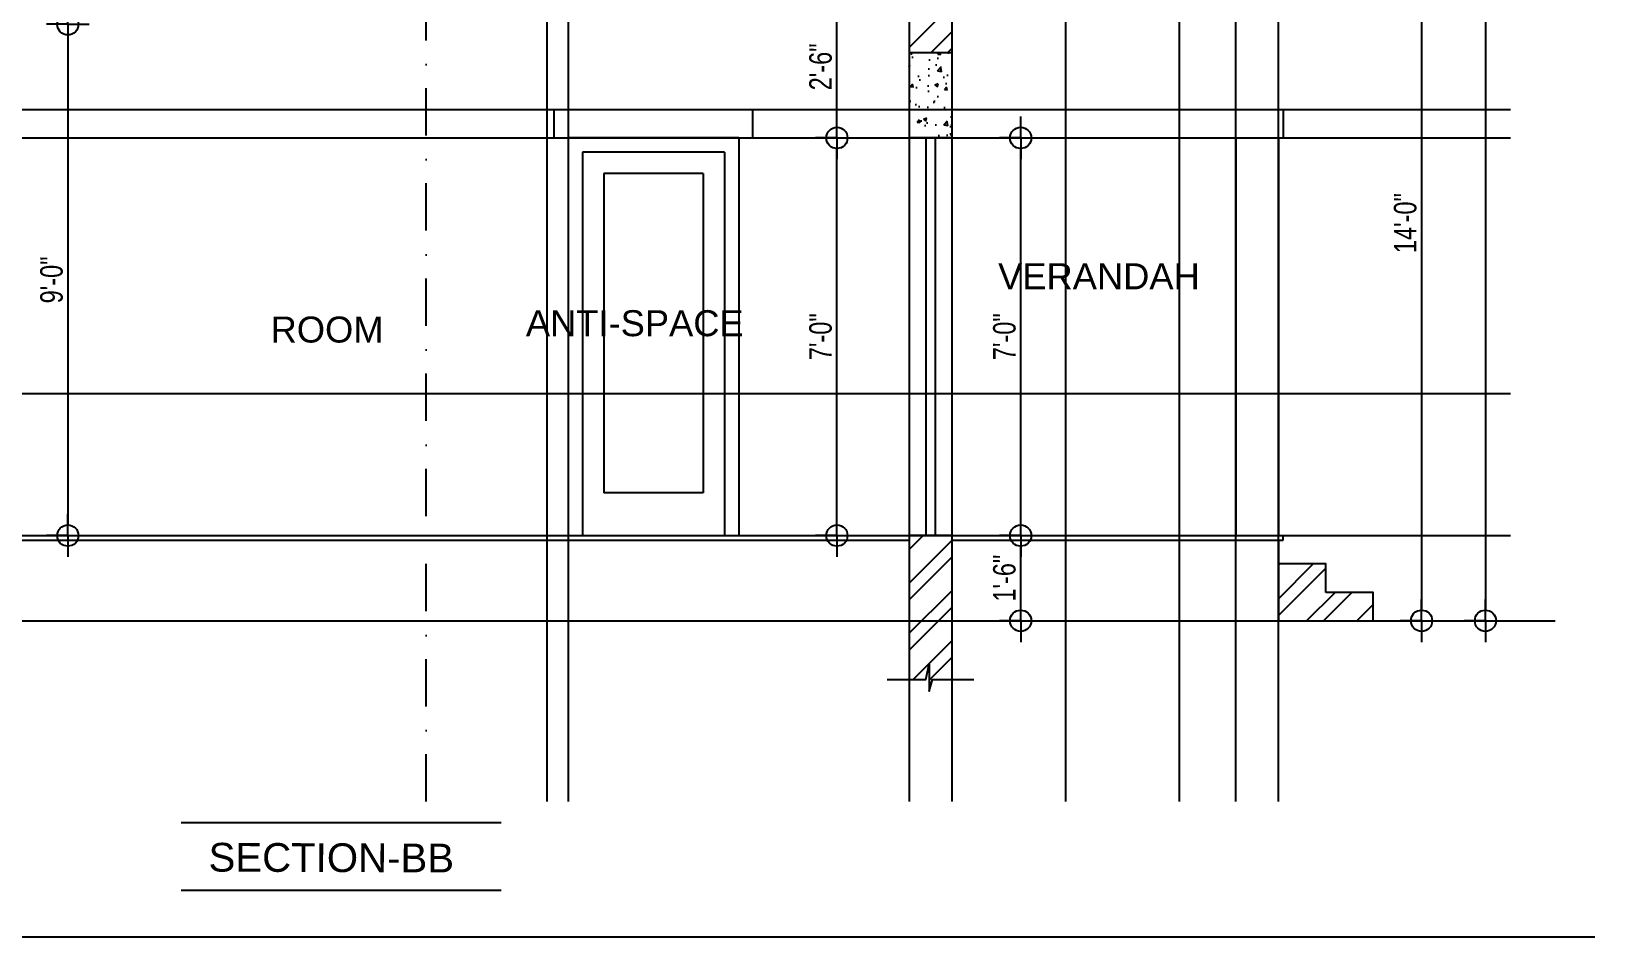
# Model space of a CAD drawing. Header units: inches. Extents: x 171009 to 352533, y -79956 to -38287.
# Drawn here: x 174494.9 to 174825.1, y -39520.7 to -39329.5 of the extents above; entities that cross this region are included whole.
import ezdxf

# ---------------------------------------------------------------- set-up
doc = ezdxf.new("R2010")
doc.units = ezdxf.units.IN
doc.header["$LTSCALE"] = 20
doc.header["$MEASUREMENT"] = 0
doc.header["$PDMODE"] = 34
doc.header["$PDSIZE"] = 5
doc.linetypes.add('DASHDOT', pattern=[1, 0.5, -0.25, 0, -0.25])
doc.layers.get('0').update_dxf_attribs({"linetype": 'CONTINUOUS'})
doc.layers.get('Defpoints').update_dxf_attribs({"linetype": 'CONTINUOUS'})
for name, color, linetype in [('border', 230, 'CONTINUOUS'), ('DIMLINE', 254, 'CONTINUOUS'), ('DOOR', 1, 'CONTINUOUS'), ('guide', 211, 'CONTINUOUS'), ('HATCH', 8, 'CONTINUOUS'), ('KALKAAL', 7, 'CONTINUOUS'), ('text', 2, 'CONTINUOUS'), ('TEXTS', 2, 'CONTINUOUS'), ('wall', 13, 'CONTINUOUS')]:
    doc.layers.add(name, color=color, linetype=linetype)
doc.styles.add('DIMTEXT', font='arial_B.ttf', dxfattribs={"width": 0.75})
doc.styles.add('STYLE1', font='arial_B.ttf')
doc.styles.add('style5', font='arial_B.ttf')
doc.dimstyles.new('ARCH_48_0', dxfattribs={"dimtxt": 4.75, "dimasz": 2.25, "dimexe": 0.25, "dimexo": 0, "dimgap": 1, "dimtad": 1, "dimzin": 3, "dimdsep": 46, "dimlunit": 4, "dimtxsty": 'DIMTEXT', "dimblk": 'BLK', "dimcen": 0, "dimdle": 0.09375, "dimse1": 1, "dimse2": 1, "dimclrd": 254, "dimclrt": 3, "dimadec": 1, "dimazin": 0, "dimtfac": 1, "dimtix": 1, "dimtmove": 2, "dimatfit": 3, "dimldrblk": 'NONE', "dimfxl": 0.25, "dimtvp": 1.4625, "dimtolj": 1, "dimtzin": 15, "dimarcsym": 0})

# ---------------------------------------------------------------- blocks, each defined once
blk = doc.blocks.new('BLK')
for q in [(0, 2), (-2, 0), (0, -2), (2, 0)]:
    blk.add_line((0, 0), q)
blk.add_circle((0, 0), 1)
blk = doc.blocks.new('*D200')
at = {"layer": 'Defpoints', "color": 0, "transparency": 16777216}
for p in [(174537.08, -39327.98), (174502.59, -39435.98), (174537.08, -39435.98)]:
    blk.add_point(p, dxfattribs=at)
at = {"layer": 'DIMLINE', "color": 254, "lineweight": -2, "transparency": 16777216}
blk.add_line((174502.59, -39330.23), (174502.59, -39433.73), dxfattribs=at)
at = {"layer": 'DIMLINE', "color": 254, "lineweight": -2, "transparency": 16777216, "xscale": 2.25, "yscale": 2.25, "zscale": 2.25}
for p, rotation in [((174502.59, -39327.98), 90), ((174502.59, -39435.98), 270)]:
    blk.add_blockref('BLK', p, dxfattribs=dict(at, rotation=rotation))
at = {"layer": 'DIMLINE', "color": 3, "transparency": 16777216, "insert": (174499.16, -39381.98), "char_height": 4.75, "attachment_point": 5, "rotation": 90, "style": 'DIMTEXT'}
blk.add_mtext('\\A1;9\'-0"', dxfattribs=at)
blk = doc.blocks.new('_None')
blk = doc.blocks.new('*D201')
at = {"layer": 'Defpoints', "color": 0, "transparency": 16777216}
for p in [(174665.03, -39351.98), (174680.3, -39351.98), (174680.3, -39435.98)]:
    blk.add_point(p, dxfattribs=at)
at = {"layer": 'DIMLINE', "color": 254, "lineweight": -2, "transparency": 16777216}
blk.add_line((174665.03, -39433.73), (174665.03, -39354.23), dxfattribs=at)
at = {"layer": 'DIMLINE', "color": 254, "lineweight": -2, "transparency": 16777216, "xscale": 2.25, "yscale": 2.25, "zscale": 2.25}
for p, rotation in [((174665.03, -39351.98), 90), ((174665.03, -39435.98), 270)]:
    blk.add_blockref('BLK', p, dxfattribs=dict(at, rotation=rotation))
at = {"layer": 'DIMLINE', "color": 3, "transparency": 16777216, "insert": (174661.6, -39393.98), "char_height": 4.75, "attachment_point": 5, "rotation": 90, "style": 'DIMTEXT'}
blk.add_mtext('\\A1;7\'-0"', dxfattribs=at)
blk = doc.blocks.new('*D202')
at = {"layer": 'Defpoints', "color": 0, "transparency": 16777216}
for p in [(174665.03, -39321.98), (174680.3, -39321.98), (174680.3, -39351.98)]:
    blk.add_point(p, dxfattribs=at)
at = {"layer": 'DIMLINE', "color": 254, "lineweight": -2, "transparency": 16777216}
blk.add_line((174665.03, -39349.73), (174665.03, -39324.23), dxfattribs=at)
at = {"layer": 'DIMLINE', "color": 254, "lineweight": -2, "transparency": 16777216, "xscale": 2.25, "yscale": 2.25, "zscale": 2.25}
for p, rotation in [((174665.03, -39321.98), 90), ((174665.03, -39351.98), 270)]:
    blk.add_blockref('BLK', p, dxfattribs=dict(at, rotation=rotation))
at = {"layer": 'DIMLINE', "color": 3, "transparency": 16777216, "insert": (174661.6, -39336.98), "char_height": 4.75, "attachment_point": 5, "rotation": 90, "style": 'DIMTEXT'}
blk.add_mtext('\\A1;2\'-6"', dxfattribs=at)
blk = doc.blocks.new('*D212')
at = {"layer": 'Defpoints', "color": 0, "transparency": 16777216}
for p in [(174689.3, -39351.98), (174703.85, -39351.98), (174689.3, -39435.98)]:
    blk.add_point(p, dxfattribs=at)
at = {"layer": 'DIMLINE', "color": 254, "lineweight": -2, "transparency": 16777216}
blk.add_line((174703.85, -39433.73), (174703.85, -39354.23), dxfattribs=at)
at = {"layer": 'DIMLINE', "color": 254, "lineweight": -2, "transparency": 16777216, "xscale": 2.25, "yscale": 2.25, "zscale": 2.25}
for p, rotation in [((174703.85, -39351.98), 90), ((174703.85, -39435.98), 270)]:
    blk.add_blockref('BLK', p, dxfattribs=dict(at, rotation=rotation))
at = {"layer": 'DIMLINE', "color": 3, "transparency": 16777216, "insert": (174700.43, -39393.98), "char_height": 4.75, "attachment_point": 5, "rotation": 90, "style": 'DIMTEXT'}
blk.add_mtext('\\A1;7\'-0"', dxfattribs=at)
blk = doc.blocks.new('*D231')
at = {"layer": 'Defpoints', "color": 0, "transparency": 16777216}
for p in [(174703.85, -39435.98), (174758.3, -39435.98), (174758.3, -39453.98)]:
    blk.add_point(p, dxfattribs=at)
at = {"layer": 'DIMLINE', "color": 254, "lineweight": -2, "transparency": 16777216}
blk.add_line((174703.85, -39451.73), (174703.85, -39438.23), dxfattribs=at)
at = {"layer": 'DIMLINE', "color": 254, "lineweight": -2, "transparency": 16777216, "xscale": 2.25, "yscale": 2.25, "zscale": 2.25}
for p, rotation in [((174703.85, -39435.98), 90), ((174703.85, -39453.98), 270)]:
    blk.add_blockref('BLK', p, dxfattribs=dict(at, rotation=rotation))
at = {"layer": 'DIMLINE', "color": 3, "transparency": 16777216, "insert": (174700.43, -39444.98), "char_height": 4.75, "attachment_point": 5, "rotation": 90, "style": 'DIMTEXT'}
blk.add_mtext('\\A1;1\'-6"', dxfattribs=at)
blk = doc.blocks.new('*D232')
at = {"layer": 'Defpoints', "color": 0, "transparency": 16777216}
for p in [(174752.21, -39285.98), (174752.21, -39453.98), (174788.52, -39453.98)]:
    blk.add_point(p, dxfattribs=at)
at = {"layer": 'DIMLINE', "color": 254, "lineweight": -2, "transparency": 16777216}
blk.add_line((174788.52, -39288.23), (174788.52, -39451.73), dxfattribs=at)
at = {"layer": 'DIMLINE', "color": 254, "lineweight": -2, "transparency": 16777216, "xscale": 2.25, "yscale": 2.25, "zscale": 2.25}
for p, rotation in [((174788.52, -39285.98), 90), ((174788.52, -39453.98), 270)]:
    blk.add_blockref('BLK', p, dxfattribs=dict(at, rotation=rotation))
at = {"layer": 'DIMLINE', "color": 3, "transparency": 16777216, "insert": (174785.09, -39369.98), "char_height": 4.75, "attachment_point": 5, "rotation": 90, "style": 'DIMTEXT'}
blk.add_mtext('\\A1;14\'-0"', dxfattribs=at)
blk = doc.blocks.new('*D233')
at = {"layer": 'Defpoints', "color": 0, "transparency": 16777216}
for p in [(174578.3, -39165.72), (174719.08, -39453.98), (174802.02, -39453.98)]:
    blk.add_point(p, dxfattribs=at)
at = {"layer": 'DIMLINE', "color": 254, "lineweight": -2, "transparency": 16777216}
blk.add_line((174802.02, -39167.97), (174802.02, -39451.73), dxfattribs=at)
at = {"layer": 'DIMLINE', "color": 254, "lineweight": -2, "transparency": 16777216, "xscale": 2.25, "yscale": 2.25, "zscale": 2.25}
for p, rotation in [((174802.02, -39165.72), 90), ((174802.02, -39453.98), 270)]:
    blk.add_blockref('BLK', p, dxfattribs=dict(at, rotation=rotation))
at = {"layer": 'DIMLINE', "color": 3, "transparency": 16777216, "insert": (174795.43, -39309.85), "char_height": 4.75, "attachment_point": 5, "rotation": 90, "style": 'DIMTEXT'}
blk.add_mtext('\\A1;24\'-0{\\H1.000000x;\\S1/4;}"', dxfattribs=at)

msp = doc.modelspace()

# ---------------------------------------------------------------- hatches: boundary and pattern name
at = {"layer": 'HATCH'}
h = msp.add_hatch(dxfattribs=at)
h.set_pattern_fill('AR-CONC', color=256, style=0)
h.set_pattern_definition([(50, (-1909.8873, 1018.686), (7.17260183, -0.62752135), [0.75, -8.25]), (355, (-1909.887, 1018.686), (-1.38751334, 7.52192134), [0.6, -6.6]), (100.4514, (-1909.2896, 1018.634), (5.78509382, 6.89439542), [0.6374019, -7.01142112]), (46.1842, (-1909.887, 1020.686), (10.6724105, -1.65519014), [1.125, -12.375]), (96.6356, (-1908.998, 1020.548), (9.34662706, 9.7411787), [0.9561029, -10.51713]), (351.1842, (-1909.887, 1020.686), (9.34661945, 9.741186), [0.9, -9.9]), (21, (-1908.8873, 1020.186), (5.96907052, -4.0261889), [0.75, -8.25]), (326, (-1908.887, 1020.186), (2.43315332, 7.25150045), [0.6, -6.6]), (71.4514, (-1908.39, 1019.8506), (8.40222629, 3.22530497), [0.6374019, -7.01142112]), (37.5, (-1909.8873, 1018.6861), (0.121598553, 3.32893854), [0, -6.52, 0, -6.7, 0, -6.625]), (7.5, (-1909.8873, 1018.686), (2.630695374, 3.94411712), [0, -3.82, 0, -6.37, 0, -2.525]), (327.5, (-1912.1173, 1018.686), (5.33822436, -0.225548717), [0, -2.5, 0, -7.8, 0, -10.35]), (317.5, (-1913.1173, 1018.686), (5.83186169, 1.00104982), [0, -3.25, 0, -5.18, 0, -7.35])])
h.paths.add_polyline_path([(174689.296, -39333.985), (174680.296, -39333.985), (174680.296, -39351.985), (174689.296, -39351.985)])
h = msp.add_hatch(dxfattribs=at)
h.set_pattern_fill('ANSI32', color=256, scale=20, style=0)
h.set_pattern_definition([(45, (-1909.887, 1006.686), (-5.30330086, 5.30330086), []), (45, (-1906.352, 1006.686), (-5.30330086, 5.30330086), [])])
h.paths.add_polyline_path([(174689.296, -39435.985), (174680.296, -39435.985), (174680.296, -39466.403), (174683.788, -39466.403), (174684.504, -39463.123), (174684.504, -39466.402), (174689.296, -39466.402)])
h = msp.add_hatch(dxfattribs=at)
h.set_pattern_fill('ANSI32', color=256, scale=20, style=0)
h.set_pattern_definition([(45, (-1541.244, 668.2276), (-5.30330086, 5.30330086), []), (45, (-1537.7085, 668.2276), (-5.30330086, 5.30330086), [])])
h.paths.add_polyline_path([(174768.296, -39447.985), (174768.296, -39441.985), (174758.296, -39441.985), (174758.296, -39453.985), (174778.296, -39453.985), (174778.296, -39447.985)])

# ---------------------------------------------------------------- linework, layer by layer
at = {"color": 7}
for p, q in [((174605.296, -39351.985), (174605.296, -39345.985)), ((174605.296, -39345.985), (174647.296, -39345.985)), ((174647.296, -39351.985), (174647.296, -39345.985)), ((174605.296, -39351.985), (174647.296, -39351.985))]:
    msp.add_line(p, q, dxfattribs=at)
msp.add_lwpolyline([(174675.674, -39466.403), (174683.788, -39466.403), (174684.504, -39463.123), (174684.504, -39468.85), (174685.258, -39466.402), (174693.948, -39466.402)])
at = {"layer": 'border', "ltscale": 5}
msp.add_line((174284.34, -39520.722), (174825.105, -39520.722), dxfattribs=at)
at = {"layer": 'DOOR'}
for p, q in [((174644.296, -39351.985), (174608.296, -39351.985)), ((174608.296, -39351.985), (174608.296, -39435.985)), ((174644.296, -39351.985), (174644.296, -39435.985)), ((174680.296, -39351.985), (174680.296, -39435.985)), ((174683.796, -39351.985), (174683.796, -39435.985)), ((174685.796, -39351.985), (174685.796, -39435.985)), ((174689.296, -39351.985), (174689.296, -39435.985)), ((174641.296, -39354.985), (174611.296, -39354.985)), ((174611.296, -39354.985), (174611.296, -39435.985)), ((174641.296, -39354.985), (174641.296, -39435.985)), ((174636.796, -39359.485), (174615.796, -39359.485)), ((174615.796, -39359.485), (174615.796, -39426.985)), ((174636.796, -39359.485), (174636.796, -39426.985)), ((174636.796, -39426.985), (174615.796, -39426.985))]:
    msp.add_line(p, q, dxfattribs=at)
at = {"layer": 'guide', "linetype": 'DASHDOT'}
msp.add_line((174578.301, -39492.176), (174578.301, -39153.22), dxfattribs=at)
at = {"layer": 'guide'}
for p, q in [((174603.796, -39153.22), (174603.796, -39492.176)), ((174608.296, -39153.22), (174608.296, -39492.176)), ((174680.296, -39153.22), (174680.296, -39492.176)), ((174689.296, -39153.22), (174689.296, -39492.176)), ((174713.296, -39153.22), (174713.296, -39492.176)), ((174737.296, -39153.22), (174737.296, -39492.176)), ((174749.296, -39492.176), (174749.296, -39153.22)), ((174758.296, -39492.176), (174758.296, -39153.22))]:
    msp.add_line(p, q, dxfattribs=at)
at = {"layer": 'guide', "color": 1, "linetype": 'Continuous'}
for p, q in [((174311.776, -39345.985), (174807.341, -39345.985)), ((174311.776, -39351.985), (174807.341, -39351.985))]:
    msp.add_line(p, q, dxfattribs=at)
at = {"layer": 'guide', "color": 5, "linetype": 'Continuous'}
msp.add_line((174311.776, -39405.985), (174807.341, -39405.985), dxfattribs=at)
at = {"layer": 'guide', "color": 13, "linetype": 'Continuous'}
for p, q in [((174311.776, -39435.985), (174807.341, -39435.985)), ((174311.776, -39453.985), (174807.341, -39453.985))]:
    msp.add_line(p, q, dxfattribs=at)
at = {"layer": 'HATCH'}
for p, q in [((174680.296, -39332.885), (174689.296, -39323.885)), ((174684.874, -39333.985), (174689.296, -39329.563)), ((174688.409, -39333.985), (174689.296, -39333.098))]:
    msp.add_line(p, q, dxfattribs=at)
at = {"layer": 'KALKAAL'}
for p, q in [((174749.296, -39351.985), (174749.296, -39435.985)), ((174758.296, -39351.985), (174758.296, -39435.985))]:
    msp.add_line(p, q, dxfattribs=at)
at = {"layer": 'TEXTS'}
for p, q in [((174594.093, -39496.651), (174526.499, -39496.651)), ((174594.093, -39510.931), (174526.499, -39510.931))]:
    msp.add_line(p, q, dxfattribs=at)
at = {"layer": 'wall'}
for p, q in [((174680.296, -39321.985), (174680.296, -39351.985)), ((174689.296, -39321.985), (174689.296, -39351.985)), ((174758.296, -39345.985), (174758.296, -39321.985)), ((174689.296, -39333.985), (174680.296, -39333.985)), ((174689.296, -39345.985), (174759.296, -39345.985)), ((174759.296, -39345.985), (174759.296, -39351.985)), ((174689.296, -39351.985), (174680.296, -39351.985)), ((174689.296, -39351.985), (174759.296, -39351.985)), ((174467.296, -39435.985), (174680.296, -39435.985)), ((174476.296, -39436.985), (174680.296, -39436.985)), ((174680.296, -39435.985), (174680.296, -39435.985)), ((174680.296, -39435.985), (174680.296, -39466.403)), ((174689.296, -39435.985), (174680.296, -39435.985)), ((174689.296, -39435.985), (174689.296, -39466.402)), ((174689.296, -39435.985), (174759.296, -39435.985)), ((174689.296, -39436.985), (174759.296, -39436.985)), ((174758.296, -39436.985), (174758.296, -39453.985)), ((174759.296, -39436.985), (174759.296, -39435.985)), ((174689.296, -39453.985), (174816.716, -39453.985))]:
    msp.add_line(p, q, dxfattribs=at)
for points in [[(174768.296, -39447.985), (174768.296, -39441.985), (174758.296, -39441.985)], [(174778.296, -39453.985), (174778.296, -39447.985), (174768.296, -39447.985)]]:
    msp.add_lwpolyline(points, dxfattribs=at)

# ---------------------------------------------------------------- texts
at = {"layer": 'text', "style": 'style5'}
for s, p in [('VERANDAH', (174699.079, -39383.954)), ('ROOM', (174545.416, -39395.207)), ('ANTI-SPACE', (174599.338, -39393.866))]:
    msp.add_text(s, height=5.4893, dxfattribs=at).set_placement(p)
at = {"layer": 'TEXTS', "style": 'STYLE1'}
msp.add_text('SECTION-BB', height=6.075, rotation=359.79159, dxfattribs=at).set_placement((174532.302, -39506.962))

# ---------------------------------------------------------------- dimensions: what is measured, and where the dimension line sits
at = {"layer": 'DIMLINE'}
for base, p1, p2, picture, middle in [((174802.019, -39453.985), (174578.301, -39165.717), (174719.084, -39453.985), '*D233', (174795.427, -39309.851)), ((174788.517, -39453.985), (174752.211, -39285.985), (174752.211, -39453.985), '*D232', (174785.092, -39369.985)), ((174665.027, -39321.985), (174680.296, -39351.985), (174680.296, -39321.985), '*D202', (174661.602, -39336.985)), ((174502.586, -39435.985), (174537.076, -39327.985), (174537.076, -39435.985), '*D200', (174499.161, -39381.985)), ((174665.027, -39351.985), (174680.296, -39435.985), (174680.296, -39351.985), '*D201', (174661.602, -39393.985)), ((174703.855, -39351.985), (174689.296, -39435.985), (174689.296, -39351.985), '*D212', (174700.43, -39393.985)), ((174703.855, -39435.985), (174758.296, -39453.985), (174758.296, -39435.985), '*D231', (174700.43, -39444.985))]:
    dim = msp.add_linear_dim(base=base, p1=p1, p2=p2, angle=90, dimstyle='ARCH_48_0', dxfattribs=at)
    dim.commit()
    dim.dimension.update_dxf_attribs({"geometry": picture, "text_midpoint": middle})

doc.saveas('drawing.dxf')
